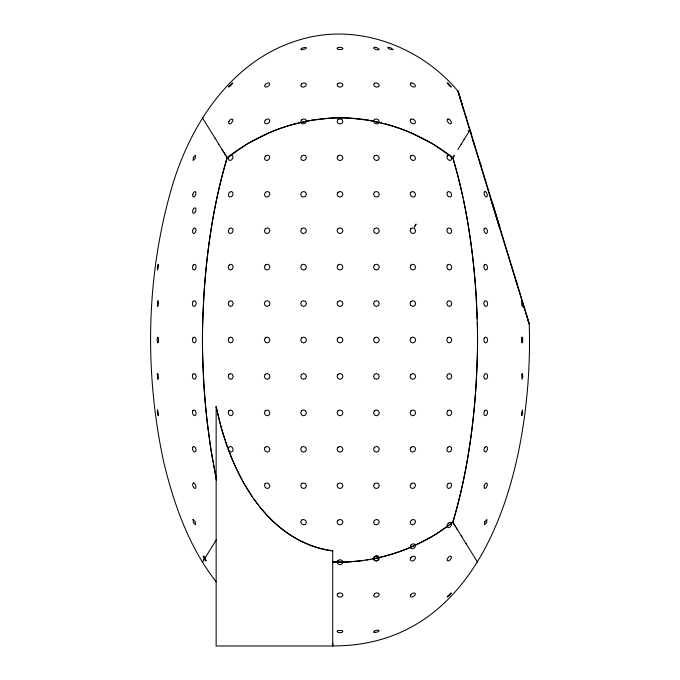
<?xml version="1.0" encoding="UTF-8"?>
<svg xmlns="http://www.w3.org/2000/svg" width="680" height="680" viewBox="0 0 680 680"><rect width="100%" height="100%" fill="white"/><g stroke="black" fill="none" stroke-linecap="round" stroke-linejoin="round"><path stroke-width="1.02" d="M332.716 646L332.716 550.783C263.475 541.101 228.701 467.95 216.146 406.563L216.146 646L332.716 646L332.716 645.515M459.383 95.455L458.006 91.188C420.809 46.691 358.36 22.814 301.614 39.261C232.407 58.548 189.312 124.763 170.893 190.638C146.013 278.418 144.525 372.368 163.582 461.431C173.791 504.067 188.862 546.881 216.146 581.765M332.716 644.75L332.716 645.906C493.433 646.663 533.384 450.347 529.21 323.926L526.83 315.834M453.942 155.916L452.82 157.751C462.783 190.748 468.954 224.791 472.897 258.995A536.826 386.962 -90 0 1 476.204 296.99L477.394 325.652A485.826 350.2 90 0 1 477.394 354.348L476.204 383.01A536.826 386.962 -90 0 1 472.897 421.005C468.954 455.209 462.783 489.252 452.82 522.248L449.59 524.781M454.393 155.193L452.82 157.751L458.464 178.024L462.995 197.481M464.108 139.51L470.05 129.922L481.423 166.94M202.453 562.19L216.529 539.461M457.904 149.515L461.304 144.041M461.193 144.219L464.219 139.332M448.621 525.512C426.199 542.215 399.933 553.673 372.495 558.994M437.172 533.384L452.82 522.248C468.758 468.902 475.6 413.176 477.317 357.646A490.51 353.575 90 0 0 477.317 322.354M467.933 130.9L469.795 130.331L474.037 144.296M370.362 559.385L366.087 560.108M363.094 560.558L348.747 561.952L332.716 562.02L336.099 562.139A136.544 117.334 0 0 0 346.256 562.062L359.618 561L373.065 558.875A169.566 145.681 0 0 0 411.188 547.017M383.001 123.36C329.443 109.013 270.266 123.547 227.179 157.751C211.242 211.097 204.399 266.824 202.682 322.354A490.51 353.575 90 0 0 202.682 357.646C203.643 392.564 206.958 427.44 212.984 461.856M387.183 124.474L368.611 120.3L349.596 118.099A137.734 118.354 0 0 0 330.403 118.099L311.389 120.3L292.817 124.474A171.462 147.331 0 0 0 269.144 132.795L247.121 143.981L227.179 157.751C217.218 190.748 211.046 224.782 207.102 258.995A536.826 386.962 90 0 0 203.796 296.981L202.606 325.644A485.826 350.2 -90 0 0 202.606 354.339L203.796 383.001A536.826 386.962 -90 0 0 207.102 420.988L210.885 449.208L216.52 480.131M385.067 123.896C409.624 130.45 432.93 141.907 452.82 157.751L432.879 143.981L410.856 132.795A171.462 147.339 0 0 0 387.183 124.474M303.017 542.232C285.898 533.97 271.277 521.16 259.445 506.387M258.451 505.129L253.41 498.346M252.356 496.842L242.734 481.262M218.697 144.041L227.179 157.751L226.457 156.57M222.097 149.515L223.703 152.107M215.084 138.21L218.748 144.118M202.453 117.81L215.339 138.626M465.74 543.116L477.547 562.19M224.213 152.932L226.057 155.916M456.297 527.892L457.36 529.601M461.252 535.883L466.599 544.51M461.873 536.877L452.82 522.248L453.543 523.43M453.942 524.085L455.294 526.277M241.85 479.655L233.758 463.029M233.019 461.329L228.225 449.276M529.21 323.926L528.963 323.204M227.281 446.683L221.382 428.145L216.146 406.563M458.073 91.349L459.731 96.577M528.649 322.243L527.697 319.218M459.646 96.305L460.267 98.277M460.241 98.183L460.904 100.308M526.337 314.849L529.1 323.62L528.955 322.966M460.853 100.164L462.188 104.448M461.686 102.841L463.7 109.327M523.447 305.532L526.719 316.089M463.598 109.013L466.25 117.581M465.774 116.05L471.24 133.781M515.737 280.543L524.586 309.221M480.275 163.208L517.446 284.844M490.866 199.418L515.916 281.12M473.034 140.981L491.818 202.538A187.629 0.561 73 0 0 499.248 226.805M516.179 280.695L524.739 308.899M470.56 132.846L462.765 107.142M524.518 308.15L527.034 316.506M462.043 104.754L463.25 108.757M461.346 102.451L462.256 105.477M460.581 99.917L461.363 102.51M460.164 98.523L460.734 100.428M460.267 98.847L457.997 91.179L459.195 95.276M459.416 96.007L459.96 97.843M527.671 318.639L528.64 321.895M216.529 480.267L213.325 463.76M463.556 200.132C471.623 239.19 475.915 278.987 477.215 318.835M332.716 643.306L332.716 644.81M203.821 559.802A172.448 0.442 -58 0 1 205.445 557.149M332.699 550.902A88.638 88.638 0 0 1 303.067 542.121M414.4 226.729A180.31 1.776 -58.9 0 1 416.024 224.06M414.4 227.12A179.477 1.836 -58.9 0 1 416.007 224.476M437.163 533.375A174.123 149.022 -0.4 0 1 428.817 538.347M428.697 538.194A180.141 154.283 -0.3 0 1 411.102 546.873M492.26 202.308A187.417 0.561 73 0 1 499.698 226.644M192.771 194.284L192.703 196.256L193.562 197.072L194.845 196.256L195.797 194.284L195.865 192.312L195.007 191.496L193.724 192.312L192.771 194.284M484.202 485.715L484.135 487.688L484.993 488.504L486.276 487.688L487.228 485.715L487.296 483.743L486.438 482.927L485.154 483.743L484.202 485.715M157.225 374.374L158.041 379.338L158.236 374.374L157.675 373.524L157.225 374.374M521.509 301.512L522.325 306.476L522.52 301.512L521.96 300.662L521.509 301.512M157.369 267.147L157.488 270.036L158.338 267.147L158.227 264.256L157.369 267.147M447.202 155.966L447.091 157.862L448.273 159.757L450.041 160.54L451.367 159.757L451.477 157.862L450.304 155.966L448.528 155.184L447.202 155.966M521.662 412.853L521.773 415.743L522.631 412.853L522.512 409.964L521.662 412.853M192.712 447.27L192.559 449.285L193.418 451.299L194.778 452.132L195.857 451.299L196.01 449.285L195.16 447.27L193.792 446.437L192.712 447.27M484.143 228.701L483.99 230.715L484.84 232.73L486.208 233.563L487.288 232.73L487.441 230.715L486.583 228.701L485.223 227.868L484.143 228.701M157.309 337.943L157.089 340L157.853 342.916L158.406 342.057L158.406 337.943L157.853 337.084L157.309 337.943M521.594 337.943L521.594 342.057L522.146 342.916L522.69 342.057L522.69 337.943L522.146 337.084L521.594 337.943M192.755 410.813L192.44 412.853L193.205 414.894L194.599 415.743L195.815 414.894L196.129 412.853L195.373 410.813L193.97 409.972L192.755 410.813M484.185 265.106L483.871 267.147L484.627 269.186L486.03 270.028L487.245 269.186L487.56 267.147L486.795 265.106L485.401 264.256L484.185 265.106M157.48 301.512L157.675 306.476L158.567 303.569L158.041 300.662L157.48 301.512M447.279 192.312L446.956 194.284L448.001 196.256L449.794 197.072L451.29 196.256L451.613 194.284L450.568 192.312L448.774 191.496L447.279 192.312M521.764 374.374L521.96 379.338L522.852 376.431L522.325 373.524L521.764 374.374M228.871 121.431L228.574 123.182L229.525 123.904L231.183 123.182L232.56 121.431L232.857 119.671L231.897 118.949L230.248 119.671L228.871 121.431M447.44 558.569L447.142 560.328L448.103 561.051L449.752 560.328L451.129 558.569L451.427 556.818L450.475 556.096L448.817 556.818L447.44 558.569M192.822 374.374L192.372 376.431L193.043 378.488L194.446 379.338L195.746 378.488L196.197 376.431L195.525 374.374L194.131 373.524L192.822 374.374M484.254 301.512L483.803 303.569L484.475 305.626L485.868 306.476L487.177 305.626L487.628 303.569L486.956 301.512L485.554 300.662L484.254 301.512M228.769 447.27L228.301 449.285L229.253 451.299L231.055 452.14L232.662 451.299L233.121 449.285L232.177 447.27L230.375 446.437L228.769 447.27M410.661 155.95L410.219 157.853L411.324 159.766L413.329 160.548L415.055 159.766L415.497 157.853L414.392 155.95L412.386 155.159L410.661 155.95M447.338 228.701L446.879 230.715L447.822 232.73L449.625 233.563L451.231 232.73L451.698 230.715L450.746 228.701L448.944 227.859L447.338 228.701M192.916 337.943L192.355 340L192.916 342.057L194.284 342.916L195.653 342.057L196.214 340L195.653 337.943L194.284 337.084L192.916 337.943M484.347 337.943L483.786 340L484.347 342.057L485.715 342.916L487.084 342.057L487.645 340L487.084 337.943L485.715 337.084L484.347 337.943M157.488 409.964L157.369 412.853L158.227 415.743L158.338 412.853L157.488 409.964M228.82 410.813L228.25 412.853L229.126 414.902L230.928 415.743L232.602 414.902L233.172 412.853L232.305 410.813L230.503 409.972L228.82 410.813M447.397 265.098L446.828 267.147L447.695 269.186L449.497 270.028L451.18 269.186L451.75 267.147L450.874 265.098L449.072 264.256L447.397 265.098M193.086 519.486L193.358 522.563L195.492 524.798L195.219 521.721L193.086 519.486M193.358 157.437L193.086 160.514L195.219 158.279L195.492 155.202L193.358 157.437M265.013 483.735L264.452 485.715L265.455 487.696L267.452 488.512L269.272 487.696L269.841 485.715L268.829 483.735L266.832 482.919L265.013 483.735M410.728 192.304L410.159 194.284L411.171 196.265L413.168 197.081L414.987 196.265L415.548 194.284L414.545 192.304L412.548 191.488L410.728 192.304M484.781 521.721L484.508 524.798L486.642 522.563L486.914 519.486L484.781 521.721M228.879 374.374L228.225 376.431L229.032 378.488L230.817 379.338L232.551 378.488L233.206 376.431L232.399 374.374L230.605 373.524L228.879 374.374M447.448 301.512L446.794 303.569L447.601 305.626L449.395 306.476L451.12 305.626L451.775 303.569L450.967 301.512L449.183 300.662L447.448 301.512M265.072 447.27L264.418 449.285L265.361 451.308L267.35 452.14L269.212 451.308L269.866 449.285L268.923 447.27L266.934 446.429L265.072 447.27M410.788 228.692L410.133 230.715L411.077 232.73L413.066 233.572L414.927 232.73L415.582 230.715L414.638 228.692L412.649 227.859L410.788 228.692M193.043 301.512L192.372 303.569L192.822 305.626L194.131 306.476L195.525 305.626L196.197 303.569L195.746 301.512L194.446 300.662L193.043 301.512M484.475 374.374L483.803 376.431L484.254 378.488L485.554 379.338L486.956 378.488L487.628 376.431L487.177 374.374L485.868 373.524L484.475 374.374M265.115 410.813L264.401 412.853L265.293 414.902L267.274 415.743L269.17 414.902L269.883 412.853L268.991 410.813L267.019 409.964L265.115 410.813M410.83 265.098L410.116 267.147L411.009 269.186L412.981 270.036L414.885 269.186L415.599 267.147L414.707 265.098L412.726 264.256L410.83 265.098M228.948 337.943L228.216 340L228.948 342.057L230.715 342.916L232.483 342.057L233.214 340L232.483 337.943L230.715 337.084L228.948 337.943M447.517 337.943L446.785 340L447.517 342.057L449.285 342.916L451.052 342.057L451.784 340L451.052 337.943L449.285 337.084L447.517 337.943M265.149 374.374L264.384 376.431L265.234 378.488L267.206 379.338L269.135 378.488L269.9 376.431L269.05 374.374L267.078 373.524L265.149 374.374M410.865 301.512L410.1 303.569L410.95 305.626L412.921 306.476L414.851 305.626L415.616 303.569L414.766 301.512L412.794 300.662L410.865 301.512M193.205 265.106L192.44 267.147L192.755 269.186L193.97 270.028L195.373 269.186L196.129 267.147L195.815 265.106L194.599 264.256L193.205 265.106M484.627 410.813L483.871 412.853L484.185 414.894L485.401 415.743L486.795 414.894L487.56 412.853L487.245 410.813L486.03 409.972L484.627 410.813M229.016 86.216L228.684 87.091L231.089 85.365L232.747 82.909L229.016 86.216M447.585 596.215L447.253 597.091L449.659 595.365L451.316 592.909L447.585 596.215M229.032 301.512L228.225 303.569L228.879 305.626L230.605 306.476L232.399 305.626L233.206 303.569L232.551 301.512L230.817 300.662L229.032 301.512M301.495 410.813L300.696 412.853L301.58 414.902L303.628 415.752L305.643 414.902L306.45 412.853L305.567 410.813L303.51 409.964L301.495 410.813M374.357 265.098L373.55 267.147L374.433 269.186L376.49 270.036L378.505 269.186L379.304 267.147L378.42 265.098L376.372 264.248L374.357 265.098M447.601 374.374L446.794 376.431L447.448 378.488L449.183 379.338L450.967 378.488L451.775 376.431L451.12 374.374L449.395 373.524L447.601 374.374M265.192 337.943L264.384 340L265.192 342.057L267.147 342.916L269.093 342.057L269.9 340L269.093 337.943L267.147 337.084L265.192 337.943M410.907 337.943L410.1 340L410.907 342.057L412.853 342.916L414.808 342.057L415.616 340L414.808 337.943L412.853 337.084L410.907 337.943M410.983 545.003L410.201 546.95L410.983 548.539L412.853 548.837L414.732 547.672L415.514 545.717L414.732 544.127L412.853 543.83L410.983 545.003M301.521 374.374L300.696 376.431L301.554 378.488L303.603 379.338L305.626 378.488L306.45 376.431L305.583 374.374L303.543 373.515L301.521 374.374M374.374 301.512L373.55 303.569L374.416 305.626L376.457 306.484L378.479 305.626L379.304 303.569L378.445 301.512L376.397 300.662L374.374 301.512M265.276 120.232L264.503 122.136L265.276 123.624L267.147 123.828L269.008 122.63L269.781 120.725L269.008 119.238L267.147 119.034L265.276 120.232M410.992 557.37L410.219 559.274L410.992 560.762L412.853 560.966L414.724 559.767L415.497 557.863L414.724 556.376L412.853 556.172L410.992 557.37M301.537 228.76L300.696 230.809L301.537 232.806L303.569 233.572L305.6 232.671L306.442 230.613L305.6 228.625L303.569 227.859L301.537 228.76M301.537 337.943L300.696 340L301.537 342.057L303.569 342.916L305.609 342.057L306.45 340L305.609 337.943L303.569 337.084L301.537 337.943M374.391 337.943L373.55 340L374.391 342.057L376.431 342.916L378.462 342.057L379.304 340L378.462 337.943L376.431 337.084L374.391 337.943M374.399 447.329L373.558 449.387L374.399 451.375L376.431 452.14L378.462 451.239L379.304 449.191L378.462 447.193L376.431 446.429L374.399 447.329M265.234 301.512L264.384 303.569L265.149 305.626L267.078 306.476L269.05 305.626L269.9 303.569L269.135 301.512L267.206 300.662L265.234 301.512M337.943 337.943L337.084 340L337.943 342.057L340 342.916L342.057 342.057L342.916 340L342.057 337.943L340 337.084L337.943 337.943M410.95 374.374L410.1 376.431L410.865 378.488L412.794 379.338L414.766 378.488L415.616 376.431L414.851 374.374L412.921 373.524L410.95 374.374M301.546 192.406L300.704 194.429L301.546 196.367L303.569 197.089L305.6 196.163L306.433 194.14L305.6 192.202L303.569 191.488L301.546 192.406M337.943 301.512L337.084 303.569L337.943 305.626L340 306.484L342.057 305.626L342.916 303.569L342.057 301.512L340 300.662L337.943 301.512M337.943 374.374L337.084 376.431L337.943 378.488L340 379.338L342.057 378.488L342.916 376.431L342.057 374.374L340 373.515L337.943 374.374M374.399 483.837L373.567 485.86L374.399 487.798L376.431 488.512L378.454 487.594L379.296 485.571L378.454 483.633L376.431 482.91L374.399 483.837M337.943 265.098L337.084 267.147L337.943 269.186L340 270.036L342.057 269.186L342.916 267.147L342.057 265.098L340 264.248L337.943 265.098M337.943 410.813L337.084 412.853L337.943 414.902L340 415.752L342.057 414.902L342.916 412.853L342.057 410.813L340 409.964L337.943 410.813M301.554 301.512L300.696 303.569L301.521 305.626L303.543 306.484L305.583 305.626L306.45 303.569L305.626 301.512L303.603 300.662L301.554 301.512M374.416 374.374L373.55 376.431L374.374 378.488L376.397 379.338L378.445 378.488L379.304 376.431L378.479 374.374L376.457 373.515L374.416 374.374M337.943 228.692L337.084 230.715L337.943 232.738L340 233.58L342.057 232.738L342.916 230.715L342.057 228.692L340 227.851L337.943 228.692M374.399 228.625L373.558 230.613L374.399 232.671L376.431 233.572L378.462 232.806L379.304 230.809L378.462 228.76L376.431 227.859L374.399 228.625M301.537 447.193L300.696 449.191L301.537 451.239L303.569 452.14L305.6 451.375L306.442 449.387L305.6 447.329L303.569 446.429L301.537 447.193M337.943 447.262L337.084 449.285L337.943 451.308L340 452.149L342.057 451.308L342.916 449.285L342.057 447.262L340 446.42L337.943 447.262M301.554 156.102L300.713 158.075L301.554 159.919L303.569 160.556L305.592 159.613L306.425 157.641L305.592 155.796L303.569 155.159L301.554 156.102M374.408 520.387L373.575 522.359L374.408 524.203L376.431 524.841L378.445 523.898L379.287 521.925L378.445 520.081L376.431 519.443L374.408 520.387M193.418 228.701L192.559 230.715L192.712 232.73L193.792 233.563L195.16 232.73L196.01 230.715L195.857 228.701L194.778 227.868L193.418 228.701M484.84 447.27L483.99 449.285L484.143 451.299L485.223 452.132L486.583 451.299L487.441 449.285L487.288 447.27L486.208 446.437L484.84 447.27M229.126 265.098L228.25 267.147L228.82 269.186L230.503 270.028L232.305 269.186L233.172 267.147L232.602 265.098L230.928 264.256L229.126 265.098M447.695 410.813L446.828 412.853L447.397 414.902L449.072 415.743L450.874 414.902L451.75 412.853L451.18 410.813L449.497 409.972L447.695 410.813M337.943 192.304L337.084 194.284L337.943 196.273L340 197.098L342.057 196.273L342.916 194.284L342.057 192.304L340 191.48L337.943 192.304M337.943 483.726L337.084 485.715L337.943 487.696L340 488.521L342.057 487.696L342.916 485.715L342.057 483.726L340 482.902L337.943 483.726M301.58 265.098L300.696 267.147L301.495 269.186L303.51 270.036L305.567 269.186L306.45 267.147L305.643 265.098L303.628 264.248L301.58 265.098M374.433 410.813L373.55 412.853L374.357 414.902L376.372 415.752L378.42 414.902L379.304 412.853L378.505 410.813L376.49 409.964L374.433 410.813M374.399 192.202L373.567 194.14L374.399 196.163L376.431 197.089L378.454 196.367L379.296 194.429L378.454 192.406L376.431 191.488L374.399 192.202M301.546 483.633L300.704 485.571L301.546 487.594L303.569 488.512L305.6 487.798L306.433 485.86L305.6 483.837L303.569 482.91L301.546 483.633M265.293 265.098L264.401 267.147L265.115 269.186L267.019 270.036L268.991 269.186L269.883 267.147L269.17 265.098L267.274 264.256L265.293 265.098M411.009 410.813L410.116 412.853L410.83 414.902L412.726 415.743L414.707 414.902L415.599 412.853L414.885 410.813L412.981 409.964L411.009 410.813M337.943 155.941L337.084 157.853L337.943 159.774L340 160.573L342.057 159.774L342.916 157.853L342.057 155.941L340 155.142L337.943 155.941M337.943 520.226L337.084 522.146L337.943 524.059L340 524.858L342.057 524.059L342.916 522.146L342.057 520.226L340 519.427L337.943 520.226M301.563 119.893L300.73 121.754L301.563 123.428L303.569 123.93L305.583 122.969L306.416 121.108L305.583 119.433L303.569 118.923L301.563 119.893M374.416 556.639L373.583 558.51L374.416 560.184L376.431 560.685L378.437 559.725L379.27 557.863L378.437 556.189L376.431 555.679L374.416 556.639M374.416 557.031L373.583 558.892L374.416 560.567L376.431 561.077L378.437 560.108L379.27 558.246L378.437 556.571L376.431 556.07L374.416 557.031M374.408 155.796L373.575 157.641L374.408 159.613L376.431 160.556L378.445 159.919L379.287 158.075L378.445 156.102L376.431 155.159L374.408 155.796M301.554 520.081L300.713 521.925L301.554 523.898L303.569 524.841L305.592 524.203L306.425 522.359L305.592 520.387L303.569 519.443L301.554 520.081M193.57 208.539L192.661 210.536L192.703 212.525L193.672 213.358L194.998 212.525L195.908 210.536L195.865 208.539L194.896 207.714L193.57 208.539M265.361 228.692L264.418 230.715L265.072 232.73L266.934 233.572L268.923 232.73L269.866 230.715L269.212 228.692L267.35 227.859L265.361 228.692M411.077 447.27L410.133 449.285L410.788 451.308L412.649 452.14L414.638 451.308L415.582 449.285L414.927 447.27L413.066 446.429L411.077 447.27M265.319 84.43L264.562 86.046L265.319 87.048L267.147 86.853L268.966 85.57L269.722 83.954L268.966 82.951L267.147 83.147L265.319 84.43M229.253 228.701L228.301 230.715L228.769 232.73L230.375 233.563L232.177 232.73L233.121 230.715L232.662 228.701L231.055 227.859L229.253 228.701M447.822 447.27L446.879 449.285L447.338 451.299L448.944 452.14L450.746 451.299L451.698 449.285L451.231 447.27L449.625 446.437L447.822 447.27M411.034 594.431L410.278 596.045L411.034 597.048L412.853 596.853L414.681 595.569L415.438 593.954L414.681 592.952L412.853 593.147L411.034 594.431M337.943 119.638L337.084 121.431L337.943 123.216L340 123.956L342.057 123.216L342.916 121.431L342.057 119.638L340 118.898L337.943 119.638M337.943 560.413L337.084 562.19L337.943 563.958L340 564.689L342.057 563.958L342.916 562.19L342.057 560.413L340 559.683L337.943 560.413M374.416 119.433L373.583 121.108L374.416 122.969L376.431 123.93L378.437 123.428L379.27 121.754L378.437 119.893L376.431 118.923L374.416 119.433M301.572 83.861L300.738 85.476L301.572 86.819L303.569 87.099L305.575 86.139L306.399 84.524L305.575 83.181L303.569 82.9L301.572 83.861M265.455 192.304L264.452 194.284L265.013 196.265L266.832 197.081L268.829 196.265L269.841 194.284L269.272 192.304L267.452 191.488L265.455 192.304M411.171 483.735L410.159 485.715L410.728 487.696L412.548 488.512L414.545 487.696L415.548 485.715L414.987 483.735L413.168 482.919L411.171 483.735M374.425 593.861L373.6 595.476L374.425 596.819L376.431 597.1L378.428 596.139L379.262 594.524L378.428 593.181L376.431 592.9L374.425 593.861M410.992 119.238L410.219 120.725L410.992 122.63L412.853 123.828L414.724 123.624L415.497 122.136L414.724 120.232L412.853 119.034L410.992 119.238M229.432 192.312L228.386 194.284L228.709 196.256L230.205 197.072L231.999 196.256L233.044 194.284L232.722 192.312L231.225 191.496L229.432 192.312M448.001 483.743L446.956 485.715L447.279 487.688L448.774 488.504L450.568 487.688L451.613 485.715L451.29 483.743L449.794 482.927L448.001 483.743M337.943 83.478L337.084 85L337.943 86.522L340 87.159L342.057 86.522L342.916 85L342.057 83.478L340 82.841L337.943 83.478M337.943 593.479L337.084 595L337.943 596.521L340 597.159L342.057 596.521L342.916 595L342.057 593.479L340 592.841L337.943 593.479M265.608 155.95L264.503 157.853L264.945 159.766L266.671 160.548L268.676 159.766L269.781 157.853L269.339 155.95L267.614 155.159L265.608 155.95M411.324 520.234L410.219 522.146L410.661 524.05L412.386 524.841L414.392 524.05L415.497 522.146L415.055 520.234L413.329 519.452L411.324 520.234M229.696 155.966L228.523 157.862L228.633 159.757L229.959 160.54L231.727 159.757L232.908 157.862L232.798 155.966L231.472 155.184L229.696 155.966M374.425 83.181L373.6 84.524L374.425 86.139L376.431 87.099L378.428 86.819L379.262 85.476L378.428 83.861L376.431 82.9L374.425 83.181M448.298 523.124L447.108 525.011L447.193 526.898L448.502 527.68L450.271 526.898L451.46 525.011L451.375 523.124L450.067 522.342L448.298 523.124M411.034 82.951L410.278 83.954L411.034 85.57L412.853 86.853L414.681 87.048L415.438 86.046L414.681 84.43L412.853 83.147L411.034 82.951M301.58 48.271L300.755 49.258L301.58 49.836L305.567 48.867L306.391 47.889L305.567 47.311L301.58 48.271M374.433 631.134L373.609 632.111L374.433 632.689L378.42 631.729L379.245 630.742L378.42 630.164L376.431 630.326L374.433 631.134M337.943 47.651L337.084 48.569L337.943 49.495L342.057 49.495L342.916 48.569L342.057 47.651L340 47.268L337.943 47.651M337.943 630.505L337.084 631.431L337.943 632.349L340 632.731L342.057 632.349L342.916 631.431L342.057 630.505L337.943 630.505M484.993 191.496L484.135 192.312L484.202 194.284L485.154 196.256L486.438 197.072L487.296 196.256L487.228 194.284L486.276 192.312L484.993 191.496M193.562 482.927L192.703 483.743L192.771 485.715L193.724 487.688L195.007 488.504L195.865 487.688L195.797 485.715L194.845 483.743L193.562 482.927M448.103 118.949L447.142 119.671L447.44 121.431L448.817 123.182L450.475 123.904L451.427 123.182L451.129 121.431L449.752 119.671L448.103 118.949M374.433 47.311L373.609 47.889L374.433 48.867L376.431 49.674L378.42 49.836L379.245 49.258L376.431 47.472L374.433 47.311M388.73 47.302L387.727 47.515L388.322 48.348L390.159 49.308L393.159 49.623L390.728 47.838L388.73 47.302M448.112 83.266L447.253 82.909L448.91 85.365L451.316 87.091L448.112 83.266M203.992 556.58L203.158 556.096L204.153 558.909L206.227 561.051L203.992 556.58"/></g></svg>
